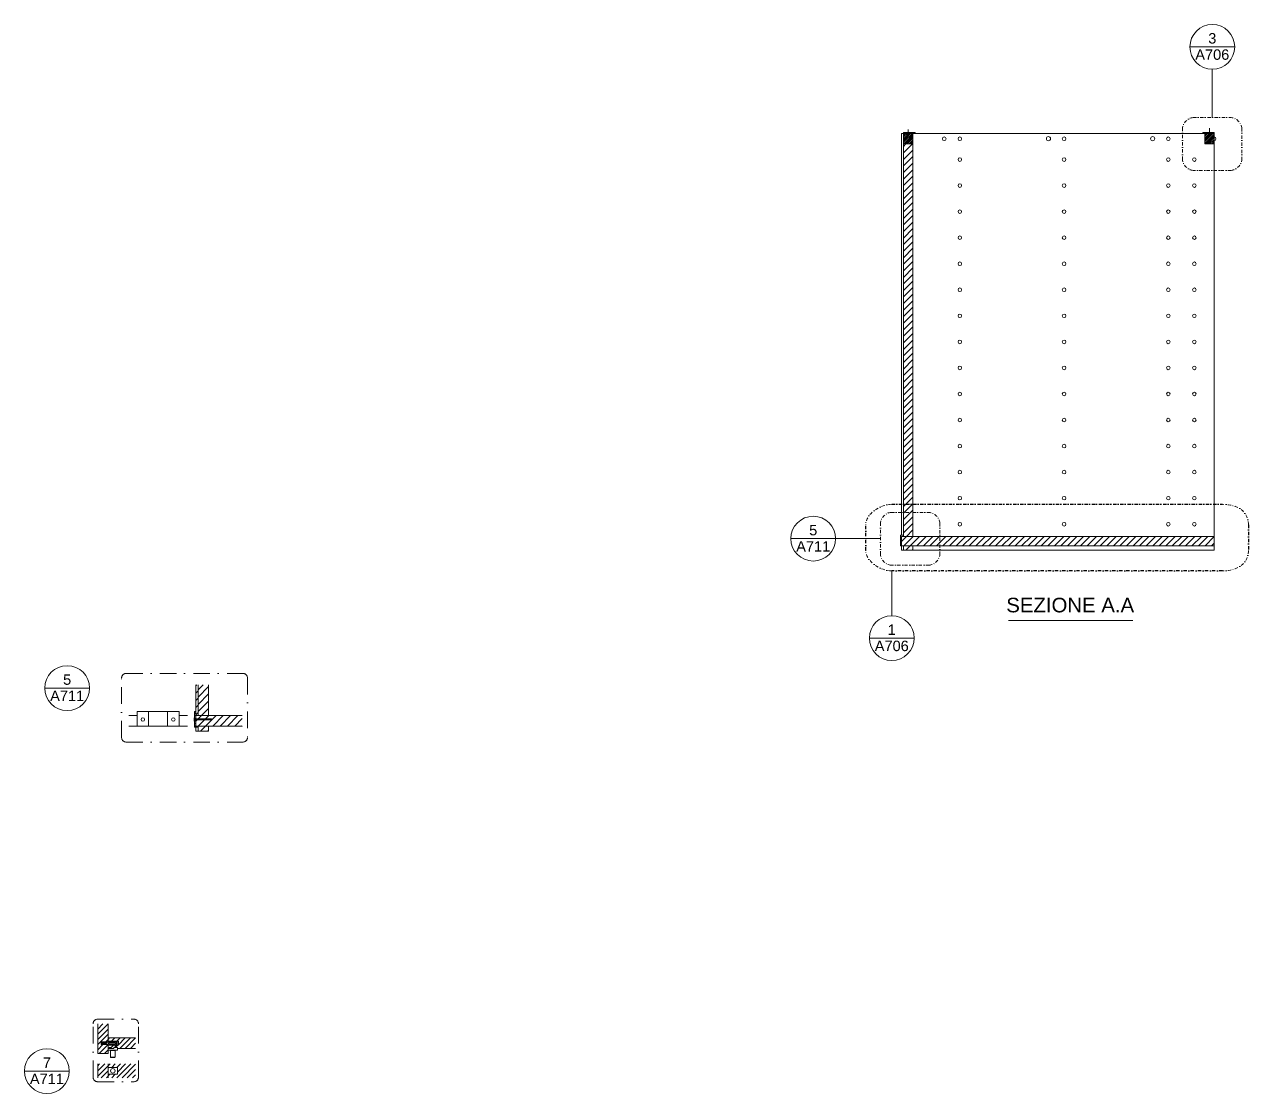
# Model space of a CAD drawing. Header units: millimetres. Extents: x 1499 to 3407, y -486 to 657.
# Drawn here: x 1499.2 to 1734, y -485.5 to -280.3 of the extents above; entities that cross this region are included whole.
import ezdxf
from ezdxf.enums import TextEntityAlignment as Align

# ---------------------------------------------------------------- set-up
doc = ezdxf.new("R2010")
doc.units = ezdxf.units.MM
doc.linetypes.add('TRATTOPUNTO2', pattern=[12.7, 6.35, -3.175, 0, -3.175])
for name, color, linetype, lineweight in [('A-FURN', 8, 'Continuous', 18), ('G-ANNO-DIM', 3, 'Continuous', 18), ('meccanismi', 4, 'Continuous', 18), ('viti', 2, 'Continuous', 18)]:
    doc.layers.add(name, color=color, linetype=linetype, lineweight=lineweight)
doc.styles.get("Standard").update_dxf_attribs({"font": 'arial.ttf'})
doc.styles.add('underline', font='arial.ttf')
pattern_1 = [(225, (3571.7959, -3206.1317), (0.62861793, -0.62861793), [])]
pattern_2 = [(225, (3571.79592, -3206.13168), (0.170624866, -0.170624866), [])]
pattern_3 = [(225, (3648.0001, -3554.726), (0.69846535, -0.69846535), [])]

msp = doc.modelspace()

# ---------------------------------------------------------------- hatches: boundary and pattern name
at = {"layer": 'A-FURN'}
h = msp.add_hatch(dxfattribs=at)
h.set_pattern_fill('ANSI31', color=256, scale=0.28, angle=180)
h.set_pattern_definition(pattern_1)
h.paths.add_polyline_path([(1667.83, -303.22), (1667.83, -378.55), (1669.63, -378.55), (1669.63, -303.22)])
h = msp.add_hatch(dxfattribs=at)
h.set_pattern_fill('ANSI31', color=256, scale=0.28, angle=180)
h.set_pattern_definition(pattern_1)
h.paths.add_polyline_path([(1667.43, -378.55), (1667.43, -380.35), (1727.43, -380.35), (1727.43, -378.55)])
h = msp.add_hatch(dxfattribs=at)
h.set_pattern_fill('ANSI31', color=256, scale=0.28, angle=180)
h.set_pattern_definition(pattern_1)
h.paths.add_polyline_path([(1667.83, -380.35), (1667.83, -381.22), (1669.63, -381.22), (1669.63, -380.35)])
h = msp.add_hatch(dxfattribs=at)
h.set_pattern_fill('ANSI31', color=256, scale=0.311112, angle=180)
h.set_pattern_definition([(225, (-1454.6605, -3607.6614), (0.69846535, -0.69846535), [])])
h.paths.add_polyline_path([(1532.48, -407.04), (1532.03, -407.04), (1532.03, -412.96), (1532.48, -412.96)])
h = msp.add_hatch(dxfattribs=at)
h.set_pattern_fill('ANSI31', color=256, scale=0.311112, angle=180)
h.set_pattern_definition(pattern_3)
h.paths.add_polyline_path([(1534.48, -407.04), (1532.48, -407.04), (1532.48, -412.96), (1534.48, -412.96)])
h = msp.add_hatch(dxfattribs=at)
h.set_pattern_fill('ANSI31', color=256, scale=0.111111)
h.set_pattern_definition([(45, (1123.51094, -745.0575), (-0.2494519, 0.2494519), [])])
h.paths.add_polyline_path([(1531.81, -413.63), (1532.03, -413.63), (1532.03, -412.19), (1531.81, -412.19)])
h.paths.add_polyline_path([(1532.03, -413.78), (1531.81, -413.78), (1531.81, -414.04), (1531.81, -415.18), (1532.48, -415.18), (1532.48, -414.96), (1532.03, -414.96)])
h = msp.add_hatch(dxfattribs=at)
h.set_pattern_fill('ANSI31', color=256, scale=0.311112, angle=180)
h.set_pattern_definition(pattern_3)
h.paths.add_polyline_path([(1532.48, -414.96), (1532.48, -415.93), (1534.48, -415.93), (1534.48, -414.96)])
h = msp.add_hatch(dxfattribs=at)
h.set_pattern_fill('ANSI31', color=256, scale=0.222223)
h.set_pattern_definition([(45, (1124.8988, -856.52105), (-0.4989038, 0.4989038), [])])
h.paths.add_polyline_path([(1515.21, -479.82), (1513.21, -479.82), (1513.21, -482.49), (1515.21, -482.49)])
h.paths.add_polyline_path([(1520.48, -479.82), (1515.21, -479.82), (1515.21, -480.49), (1516.99, -480.49), (1516.99, -481.82), (1515.21, -481.82), (1515.21, -482.49), (1520.48, -482.49)])
at = {"layer": 'G-ANNO-DIM'}
h = msp.add_hatch(dxfattribs=at)
h.set_pattern_fill('ANSI31', color=8, scale=0.22)
edge = h.paths.add_edge_path()
edge.add_spline(control_points=[(1516.53, -476.29), (1516.53, -476.27), (1516.55, -476.25), (1516.57, -476.25)], knot_values=[0, 0, 0, 0, 0.141433, 0.141433, 0.141433, 0.141433], degree=3, periodic=0)
edge.add_line((1516.57, -476.25), (1516.75, -476.25))
edge.add_spline(control_points=[(1516.74, -476.25), (1516.76, -476.25), (1516.78, -476.27), (1516.78, -476.29)], knot_values=[0, 0, 0, 0, 0.142721, 0.142721, 0.142721, 0.142721], degree=3, periodic=0)
edge.add_line((1516.78, -476.29), (1516.78, -476.55))
edge.add_line((1516.78, -476.55), (1517.09, -476.24))
edge.add_line((1517.09, -476.24), (1515.21, -476.24))
edge.add_line((1515.21, -476.24), (1515.21, -476.85))
edge.add_line((1515.21, -476.85), (1515.42, -476.85))
edge.add_line((1515.42, -476.85), (1515.42, -476.69))
edge.add_spline(control_points=[(1515.42, -476.69), (1515.42, -476.68), (1515.44, -476.66), (1515.46, -476.66)], knot_values=[0, 0, 0, 0, 0.141433, 0.141433, 0.141433, 0.141433], degree=3, periodic=0)
edge.add_line((1515.46, -476.66), (1515.63, -476.66))
edge.add_spline(control_points=[(1515.64, -476.66), (1515.64, -476.66), (1515.64, -476.66), (1515.64, -476.66)], knot_values=[0.117412, 0.117412, 0.117412, 0.117412, 0.12308, 0.12308, 0.12308, 0.12308], degree=3, periodic=0)
edge.add_spline(control_points=[(1515.64, -476.66), (1515.64, -476.66), (1515.65, -476.66), (1515.65, -476.66)], knot_values=[0.100581, 0.100581, 0.100581, 0.100581, 0.107291, 0.107291, 0.107291, 0.107291], degree=3, periodic=0)
edge.add_spline(control_points=[(1515.65, -476.66), (1515.65, -476.66), (1515.65, -476.66), (1515.65, -476.67)], knot_values=[0.080312, 0.080312, 0.080312, 0.080312, 0.086013, 0.086013, 0.086013, 0.086013], degree=3, periodic=0)
edge.add_spline(control_points=[(1515.66, -476.67), (1515.66, -476.67), (1515.66, -476.67), (1515.66, -476.67)], knot_values=[0.060046, 0.060046, 0.060046, 0.060046, 0.065716, 0.065716, 0.065716, 0.065716], degree=3, periodic=0)
edge.add_spline(control_points=[(1515.66, -476.68), (1515.66, -476.68), (1515.66, -476.68), (1515.66, -476.68)], knot_values=[0.038487, 0.038487, 0.038487, 0.038487, 0.045043, 0.045043, 0.045043, 0.045043], degree=3, periodic=0)
edge.add_spline(control_points=[(1515.67, -476.68), (1515.67, -476.68), (1515.67, -476.69), (1515.67, -476.69)], knot_values=[0.016416, 0.016416, 0.016416, 0.016416, 0.020894, 0.020894, 0.020894, 0.020894], degree=3, periodic=0)
edge.add_line((1515.67, -476.69), (1515.67, -476.69))
edge.add_line((1515.67, -476.69), (1515.67, -476.85))
edge.add_line((1515.67, -476.85), (1516.32, -476.85))
edge.add_line((1516.32, -476.85), (1516.32, -476.65))
edge.add_line((1516.32, -476.65), (1516.53, -476.65))
edge.add_line((1516.53, -476.65), (1516.53, -476.28))
at = {"layer": 'meccanismi'}
h = msp.add_hatch(dxfattribs=at)
h.set_pattern_fill('ANSI31', color=8, scale=0.076, angle=180)
h.set_pattern_definition(pattern_2)
h.paths.add_polyline_path([(1667.83, -301.22), (1667.83, -303.22), (1669.63, -303.22), (1669.63, -301.22)])
h.paths.add_polyline_path([(1667.83, -301.02), (1667.83, -301.22), (1669.63, -301.22), (1670.03, -301.22), (1670.03, -301.02)])
h = msp.add_hatch(dxfattribs=at)
h.set_pattern_fill('ANSI31', color=8, scale=0.076, angle=180)
h.set_pattern_definition(pattern_2)
h.paths.add_polyline_path([(1725.63, -301.22), (1725.63, -303.22), (1727.43, -303.22), (1727.43, -301.22)])
h.paths.add_polyline_path([(1725.23, -301.02), (1725.23, -301.22), (1727.43, -301.22), (1727.43, -301.02)])

# ---------------------------------------------------------------- linework, layer by layer
at = {"layer": 'A-FURN'}
for p, q in [((1667.43, -301.22), (1667.83, -301.22)), ((1667.83, -301.22), (1667.83, -378.55)), ((1669.63, -378.55), (1669.63, -301.22)), ((1669.63, -360.42), (1669.63, -371.42)), ((1667.43, -378.55), (1727.43, -378.55)), ((1667.43, -381.22), (1667.43, -380.35)), ((1667.83, -380.35), (1667.83, -381.22)), ((1669.63, -381.22), (1669.63, -380.35)), ((1532.48, -407.04), (1532.48, -412.96)), ((1534.48, -412.96), (1534.48, -407.04)), ((1519.17, -412.96), (1520.75, -412.96)), ((1519.17, -412.96), (1520.75, -412.96)), ((1528.84, -412.96), (1530.42, -412.96)), ((1532.03, -412.36), (1532.03, -413.6)), ((1532.03, -412.96), (1540.92, -412.96)), ((1530.42, -414.96), (1519.17, -414.96)), ((1531.81, -413.6), (1535.03, -413.6)), ((1531.81, -413.8), (1535.03, -413.8)), ((1532.03, -413.8), (1532.03, -414.96)), ((1532.03, -414.96), (1540.92, -414.96)), ((1532.03, -415.93), (1532.03, -415.18)), ((1532.48, -414.96), (1532.48, -415.93)), ((1534.48, -415.93), (1534.48, -414.96)), ((1535.03, -413.8), (1535.03, -413.6)), ((1513.21, -472.13), (1513.21, -477.82)), ((1515.21, -477.82), (1515.21, -472.13)), ((1515.21, -474.85), (1520.48, -474.85)), ((1515.21, -474.85), (1520.48, -474.85)), ((1517.19, -476.24), (1515.21, -476.24)), ((1515.82, -475.45), (1517.19, -475.45)), ((1517.19, -475.45), (1517.19, -476.24)), ((1513.21, -477.82), (1515.21, -477.82)), ((1516.32, -476.85), (1515.21, -476.85)), ((1520.48, -476.85), (1516.99, -476.85))]:
    msp.add_line(p, q, dxfattribs=at)
at = {"layer": 'A-FURN', "linetype": 'Continuous'}
for p, q in [((1533.12, -412.96), (1532.47, -413.6)), ((1534.51, -412.96), (1533.87, -413.6)), ((1535.91, -412.96), (1533.91, -414.96)), ((1537.31, -412.96), (1535.31, -414.96)), ((1538.7, -412.96), (1536.7, -414.96)), ((1540.1, -412.96), (1538.1, -414.96)), ((1532.28, -413.8), (1532.03, -414.04)), ((1533.68, -413.8), (1532.51, -414.96)), ((1540.92, -413.53), (1539.5, -414.96)), ((1540.92, -414.93), (1540.89, -414.96)), ((1513.21, -472.14), (1513.22, -472.13)), ((1513.21, -473.14), (1514.21, -472.13)), ((1513.21, -474.13), (1515.21, -472.13)), ((1513.21, -475.13), (1515.21, -473.13)), ((1513.21, -476.13), (1515.21, -474.13)), ((1513.21, -477.13), (1514.21, -476.12)), ((1513.52, -477.82), (1515.21, -476.13)), ((1514.74, -475.59), (1515.21, -475.13)), ((1515.21, -475.13), (1515.49, -474.85)), ((1515.64, -476.69), (1515.66, -476.67)), ((1515.88, -475.45), (1516.49, -474.85)), ((1516.78, -476.55), (1517.09, -476.24)), ((1516.88, -475.45), (1517.49, -474.85)), ((1517.19, -476.14), (1518.48, -474.85)), ((1517.48, -476.85), (1519.48, -474.85)), ((1518.48, -476.85), (1520.48, -474.85)), ((1519.48, -476.85), (1520.48, -475.85)), ((1514.52, -477.82), (1515.21, -477.12)), ((1520.47, -476.85), (1520.48, -476.84))]:
    msp.add_line(p, q, dxfattribs=at)
at = {"layer": 'A-FURN'}
for points in [[(1727.43, -301.22), (1667.43, -301.22), (1667.43, -378.35)], [(1667.43, -381.22), (1727.43, -381.22), (1727.43, -301.22)], [(1667.43, -378.55), (1667.43, -380.35), (1727.43, -380.35), (1727.43, -378.55)], [(1667.83, -381.22), (1669.63, -381.22)], [(1532.03, -407.04), (1532.03, -412.96)], [(1532.03, -407.04), (1532.03, -412.96), (1532.48, -412.96), (1532.48, -407.04)], [(1532.03, -415.93), (1532.48, -415.93)], [(1532.48, -415.93), (1534.48, -415.93)], [(1515.21, -475.59), (1515.21, -472.13)], [(1515.21, -475.59), (1513.88, -475.59), (1513.88, -476.12)], [(1515.21, -476.12), (1513.88, -476.12)], [(1515.82, -475.45), (1515.21, -475.45)], [(1513.21, -479.82), (1513.21, -482.49)], [(1515.21, -479.82), (1515.21, -482.49)]]:
    msp.add_lwpolyline(points, dxfattribs=at)
for centre, radius in [((1675.63, -302.22), 0.35), ((1678.63, -302.22), 0.35), ((1695.63, -302.22), 0.4), ((1698.63, -302.22), 0.35), ((1715.63, -302.22), 0.4), ((1718.63, -302.22), 0.35), ((1678.63, -306.22), 0.35), ((1698.63, -306.22), 0.35), ((1718.63, -306.22), 0.35), ((1723.63, -306.22), 0.35), ((1678.63, -311.22), 0.35), ((1698.63, -311.22), 0.35), ((1718.63, -311.22), 0.35), ((1723.63, -311.22), 0.35), ((1678.63, -316.22), 0.35), ((1698.63, -316.22), 0.35), ((1718.63, -316.22), 0.35), ((1723.63, -316.22), 0.35), ((1678.63, -321.22), 0.35), ((1698.63, -321.22), 0.35), ((1718.63, -321.22), 0.35), ((1723.63, -321.22), 0.35), ((1678.63, -326.22), 0.35), ((1698.63, -326.22), 0.35), ((1718.63, -326.22), 0.35), ((1723.63, -326.22), 0.35), ((1678.63, -331.22), 0.35), ((1698.63, -331.22), 0.35), ((1718.63, -331.22), 0.35), ((1723.63, -331.22), 0.35), ((1678.63, -336.22), 0.35), ((1698.63, -336.22), 0.35), ((1718.63, -336.22), 0.35), ((1723.63, -336.22), 0.35), ((1678.63, -341.22), 0.35), ((1698.63, -341.22), 0.35), ((1718.63, -341.22), 0.35), ((1723.63, -341.22), 0.35), ((1678.63, -346.22), 0.35), ((1698.63, -346.22), 0.35), ((1718.63, -346.22), 0.35), ((1723.63, -346.22), 0.35), ((1678.63, -351.22), 0.35), ((1698.63, -351.22), 0.35), ((1718.63, -351.22), 0.35), ((1723.63, -351.22), 0.35), ((1678.63, -356.22), 0.35), ((1698.63, -356.22), 0.35), ((1718.63, -356.22), 0.35), ((1723.63, -356.22), 0.35), ((1678.63, -361.22), 0.35), ((1698.63, -361.22), 0.35), ((1718.63, -361.22), 0.35), ((1723.63, -361.22), 0.35), ((1678.63, -366.22), 0.35), ((1698.63, -366.22), 0.35), ((1718.63, -366.22), 0.35), ((1723.63, -366.22), 0.35), ((1678.63, -371.22), 0.35), ((1698.63, -371.22), 0.35), ((1718.63, -371.22), 0.35), ((1723.63, -371.22), 0.35), ((1678.63, -376.22), 0.35), ((1698.63, -376.22), 0.35), ((1718.63, -376.22), 0.35), ((1723.63, -376.22), 0.35)]:
    msp.add_circle(centre, radius, dxfattribs=at)
at = {"layer": 'G-ANNO-DIM'}
msp.add_line((1687.94, -394.71), (1711.84, -394.71), dxfattribs=at)
for points in [[(1731.37, -284.59), (1722.78, -284.59)], [(1727.07, -288.88), (1727.07, -298.17)], [(1654.79, -378.99), (1646.2, -378.99)], [(1663.4, -378.99), (1654.79, -378.99)], [(1665.57, -385.19), (1665.57, -393.8)], [(1669.87, -398.09), (1661.27, -398.09)], [(1511.64, -407.69), (1503.05, -407.69)], [(1507.75, -481.21), (1499.16, -481.21)]]:
    msp.add_lwpolyline(points, dxfattribs=at)
at = {"layer": 'G-ANNO-DIM', "linetype": 'TRATTOPUNTO2', "ltscale": 0.1}
for points in [[(1723.39, -298.17), (1730.68, -298.17)], [(1721.35, -306.24), (1721.35, -300.22)], [(1732.72, -300.22), (1732.72, -306.24)], [(1730.68, -308.29), (1723.39, -308.29)], [(1665.45, -373.96), (1672.73, -373.96)], [(1663.4, -382.03), (1663.4, -376.01)], [(1674.78, -376.01), (1674.78, -382.03)], [(1672.73, -384.08), (1665.45, -384.08)]]:
    msp.add_lwpolyline(points, dxfattribs=at)
at = {"layer": 'G-ANNO-DIM', "linetype": 'TRATTOPUNTO2', "lineweight": -3, "ltscale": 0.1}
for points in [[(1665.57, -372.4), (1729.02, -372.4)], [(1660.57, -381.26), (1660.57, -376.32)], [(1734.02, -376.32), (1734.02, -381.26)], [(1729.02, -385.19), (1665.57, -385.19)]]:
    msp.add_lwpolyline(points, dxfattribs=at)
at = {"layer": 'G-ANNO-DIM', "linetype": 'TRATTOPUNTO2', "ltscale": 0.5}
for points in [[(1517.79, -417.15), (1517.79, -405.74)], [(1518.68, -404.86), (1541.06, -404.86)], [(1541.95, -405.74), (1541.95, -417.15)], [(1518.68, -418.04), (1541.06, -418.04)], [(1513.21, -471.25), (1520.14, -471.25)], [(1512.32, -482.36), (1512.32, -472.13)], [(1521.03, -482.36), (1521.03, -472.13)], [(1513.21, -483.25), (1520.14, -483.25)]]:
    msp.add_lwpolyline(points, dxfattribs=at)
at = {"layer": 'G-ANNO-DIM', "linetype": 'Continuous'}
for centre in [(1727.07, -284.59), (1650.5, -378.99), (1665.57, -398.09), (1507.35, -407.69), (1503.46, -481.21)]:
    msp.add_circle(centre, 4.3, dxfattribs=at)
at = {"layer": 'G-ANNO-DIM', "linetype": 'TRATTOPUNTO2', "ltscale": 0.5}
for centre, start, end in [((1518.68, -405.74), 90, 180), ((1541.06, -405.74), 0, 90), ((1518.68, -417.15), 180, 270), ((1541.06, -417.15), 270, 0), ((1513.21, -472.13), 90, 180), ((1520.14, -472.13), 0, 90), ((1513.21, -482.36), 180, 270), ((1520.14, -482.36), 270, 0)]:
    msp.add_arc(centre, 0.889, start, end, dxfattribs=at)
at = {"layer": 'G-ANNO-DIM', "linetype": 'TRATTOPUNTO2', "ltscale": 0.1}
for points in [[(1723.39, -298.17), (1722.43, -298.17), (1721.35, -299.25), (1721.35, -300.22)], [(1732.72, -300.22), (1732.72, -299.25), (1731.64, -298.17), (1730.68, -298.17)], [(1723.39, -308.29), (1722.43, -308.29), (1721.35, -307.21), (1721.35, -306.24)], [(1730.68, -308.29), (1731.64, -308.29), (1732.72, -307.21), (1732.72, -306.24)], [(1665.57, -372.4), (1663.45, -372.4), (1660.57, -374.2), (1660.57, -376.32)], [(1734.02, -376.32), (1734.02, -373.14), (1730.9, -372.4), (1729.02, -372.4)], [(1665.45, -373.96), (1664.48, -373.96), (1663.4, -375.04), (1663.4, -376.01)], [(1674.78, -376.01), (1674.78, -375.04), (1673.7, -373.96), (1672.73, -373.96)], [(1665.57, -385.19), (1663.45, -385.19), (1660.57, -383.38), (1660.57, -381.26)], [(1665.45, -384.08), (1664.48, -384.08), (1663.4, -383), (1663.4, -382.03)], [(1672.73, -384.08), (1673.7, -384.08), (1674.78, -383), (1674.78, -382.03)], [(1734.02, -381.26), (1734.02, -384.44), (1730.9, -385.19), (1729.02, -385.19)]]:
    msp.add_open_spline(points, degree=3, dxfattribs=at)
at = {"layer": 'meccanismi'}
for p, q in [((1667.23, -378.35), (1667.83, -378.35)), ((1667.83, -378.55), (1667.83, -378.35)), ((1520.75, -412.19), (1528.84, -412.19)), ((1520.75, -414.96), (1520.75, -412.19)), ((1522.97, -412.19), (1522.97, -414.96)), ((1526.62, -412.19), (1526.62, -414.96)), ((1528.84, -412.19), (1528.84, -414.96)), ((1531.81, -412.19), (1531.81, -415.18)), ((1532.03, -412.19), (1531.81, -412.19)), ((1532.03, -413.6), (1532.03, -412.19)), ((1528.84, -414.96), (1520.75, -414.96)), ((1531.81, -415.18), (1532.48, -415.18)), ((1532.03, -414.96), (1532.03, -413.8)), ((1532.48, -414.96), (1532.48, -415.18)), ((1515.42, -476.69), (1515.67, -476.69)), ((1515.42, -476.69), (1515.42, -476.85)), ((1515.63, -476.66), (1515.46, -476.66)), ((1515.46, -476.66), (1515.46, -476.66)), ((1515.46, -476.69), (1515.46, -476.85)), ((1515.49, -476.85), (1515.49, -476.69)), ((1515.53, -476.69), (1515.53, -476.85)), ((1515.56, -476.85), (1515.56, -476.69)), ((1515.6, -476.69), (1515.6, -476.85)), ((1515.63, -476.85), (1515.63, -476.69)), ((1515.67, -476.69), (1515.67, -476.85)), ((1516.99, -476.65), (1516.32, -476.65)), ((1516.32, -476.65), (1516.32, -476.85)), ((1516.53, -476.29), (1516.78, -476.29)), ((1516.53, -476.29), (1516.53, -476.65)), ((1516.74, -476.25), (1516.57, -476.25)), ((1516.57, -476.25), (1516.57, -476.25)), ((1516.57, -476.29), (1516.57, -476.65)), ((1516.6, -476.65), (1516.6, -476.29)), ((1516.64, -476.29), (1516.64, -476.65)), ((1516.67, -476.65), (1516.67, -476.29)), ((1516.71, -476.29), (1516.71, -476.65)), ((1516.74, -476.65), (1516.74, -476.29)), ((1516.78, -476.29), (1516.78, -476.65)), ((1516.99, -476.65), (1516.99, -477.18)), ((1516.32, -476.85), (1515.21, -476.85)), ((1515.67, -477.23), (1516.53, -477.23)), ((1515.67, -477.23), (1515.67, -478.52)), ((1515.67, -478.52), (1516.53, -478.52)), ((1515.71, -477.23), (1515.71, -477.18)), ((1515.71, -478.57), (1516.49, -478.57)), ((1515.81, -477.18), (1516.39, -477.18)), ((1516.49, -477.23), (1516.49, -477.18)), ((1515.21, -481.82), (1515.21, -480.49)), ((1516.99, -480.49), (1515.21, -480.49)), ((1516.99, -481.82), (1516.99, -480.49)), ((1515.21, -481.82), (1516.99, -481.82))]:
    msp.add_line(p, q, dxfattribs=at)
for points in [[(1670.03, -301.22), (1670.03, -301.02), (1667.83, -301.02), (1667.83, -301.22)], [(1667.83, -301.22), (1670.03, -301.22)], [(1667.83, -301.22), (1667.83, -303.22)], [(1669.63, -301.22), (1669.63, -303.22)], [(1727.43, -301.22), (1727.43, -301.02), (1725.23, -301.02), (1725.23, -301.22)], [(1725.23, -301.22), (1727.43, -301.22)], [(1725.63, -301.22), (1725.63, -303.22)], [(1727.43, -301.22), (1727.43, -303.22)], [(1667.83, -303.22), (1669.63, -303.22)], [(1725.63, -303.22), (1727.43, -303.22)], [(1667.23, -380.35), (1667.23, -378.35)], [(1667.43, -378.55), (1667.43, -380.35), (1667.23, -380.35)], [(1667.83, -378.55), (1667.43, -378.55)], [(1532.48, -414.96), (1532.03, -414.96)], [(1516.99, -476.65), (1516.32, -476.65)], [(1515.21, -476.85), (1515.21, -477.18)], [(1515.21, -477.18), (1516.99, -477.18)], [(1516.53, -477.23), (1516.53, -478.52)]]:
    msp.add_lwpolyline(points, dxfattribs=at)
msp.add_circle((1516.1, -481.16), 0.433, dxfattribs=at)
msp.add_arc((1727.43, -302.22), 0.35, 270, 90, dxfattribs=at)
for points in [[(1515.46, -476.66), (1515.44, -476.66), (1515.42, -476.68), (1515.42, -476.69)], [(1515.67, -476.69), (1515.67, -476.67), (1515.65, -476.66), (1515.63, -476.66)], [(1516.57, -476.25), (1516.55, -476.25), (1516.53, -476.27), (1516.53, -476.29)], [(1516.78, -476.29), (1516.78, -476.27), (1516.76, -476.25), (1516.74, -476.25)], [(1515.71, -478.57), (1515.69, -478.57), (1515.67, -478.54), (1515.67, -478.52)], [(1516.49, -478.57), (1516.51, -478.57), (1516.53, -478.54), (1516.53, -478.52)]]:
    msp.add_open_spline(points, degree=3, dxfattribs=at)
at = {"layer": 'viti'}
for p, q in [((1668.73, -302.02), (1668.73, -300.42)), ((1726.53, -301.82), (1726.53, -300.22)), ((1531.74, -414.04), (1531.74, -413.36)), ((1531.74, -413.36), (1531.81, -413.36)), ((1531.81, -414.04), (1531.74, -414.04)), ((1531.81, -413.36), (1531.81, -414.04)), ((1534.78, -413.63), (1531.81, -413.63)), ((1534.78, -413.78), (1531.81, -413.78)), ((1534.78, -413.63), (1535, -413.7)), ((1534.78, -413.78), (1535, -413.7)), ((1513.9, -475.74), (1513.9, -475.85)), ((1513.9, -475.85), (1513.9, -475.96)), ((1514.12, -475.63), (1513.97, -475.63)), ((1514.03, -476.07), (1513.97, -476.07)), ((1514.12, -475.61), (1514.02, -476.1)), ((1514.15, -475.61), (1514.04, -476.1)), ((1514.19, -476.07), (1514.05, -476.07)), ((1514.28, -475.63), (1514.14, -475.63)), ((1514.29, -475.61), (1514.18, -476.1)), ((1514.31, -475.61), (1514.21, -476.1)), ((1514.35, -476.07), (1514.21, -476.07)), ((1514.45, -475.63), (1514.31, -475.63)), ((1514.45, -475.61), (1514.35, -476.1)), ((1514.47, -475.61), (1514.37, -476.1)), ((1514.52, -476.07), (1514.38, -476.07)), ((1514.61, -475.63), (1514.47, -475.63)), ((1514.61, -475.61), (1514.51, -476.1)), ((1514.64, -475.61), (1514.53, -476.1)), ((1514.68, -476.07), (1514.54, -476.07)), ((1514.77, -475.63), (1514.63, -475.63)), ((1514.78, -475.61), (1514.67, -476.1)), ((1514.8, -475.61), (1514.69, -476.1)), ((1514.84, -476.07), (1514.7, -476.07)), ((1514.94, -475.63), (1514.8, -475.63)), ((1514.94, -475.61), (1514.84, -476.1)), ((1514.96, -475.61), (1514.86, -476.1)), ((1515.21, -476.07), (1514.87, -476.07)), ((1515.21, -475.63), (1514.96, -475.63)), ((1515.43, -475.58), (1516.57, -475.58)), ((1516.57, -475.69), (1515.43, -475.69)), ((1516.57, -475.73), (1515.43, -475.73)), ((1516.57, -475.97), (1515.43, -475.97)), ((1516.57, -476), (1515.43, -476)), ((1515.43, -476.11), (1516.57, -476.11)), ((1516.79, -475.69), (1516.95, -475.69)), ((1516.79, -476.07), (1516.95, -476.07)), ((1516.95, -475.85), (1516.95, -475.47)), ((1516.95, -475.47), (1517.17, -475.47)), ((1516.95, -475.85), (1516.95, -476.23)), ((1516.95, -476.23), (1517.17, -476.23)), ((1517.17, -476.23), (1517.17, -475.47))]:
    msp.add_line(p, q, dxfattribs=at)
for points in [[(1514.02, -476.1), (1514.02, -476.07), (1513.97, -476.07)], [(1515.21, -475.53), (1515.21, -475.85)], [(1515.21, -476.17), (1515.21, -475.85)], [(1516.41, -475.69), (1516.41, -475.69)], [(1516.41, -476), (1516.41, -476)], [(1516.79, -475.85), (1516.79, -475.53)], [(1516.79, -475.85), (1516.79, -476.17)]]:
    msp.add_lwpolyline(points, dxfattribs=at)
for centre in [(1521.86, -413.7), (1527.73, -413.7)]:
    msp.add_circle(centre, 0.34, dxfattribs=at)
for points in [[(1513.9, -475.74), (1513.9, -475.7), (1513.93, -475.63), (1513.97, -475.63)], [(1513.9, -475.96), (1513.9, -476), (1513.93, -476.07), (1513.97, -476.07)], [(1514.02, -476.1), (1514.02, -476.11), (1514.04, -476.11), (1514.04, -476.1)], [(1514.12, -475.61), (1514.13, -475.6), (1514.15, -475.6), (1514.15, -475.61)], [(1514.18, -476.1), (1514.18, -476.11), (1514.2, -476.11), (1514.21, -476.1)], [(1514.29, -475.61), (1514.29, -475.6), (1514.31, -475.6), (1514.31, -475.61)], [(1514.35, -476.1), (1514.34, -476.11), (1514.37, -476.11), (1514.37, -476.1)], [(1514.45, -475.61), (1514.45, -475.6), (1514.47, -475.6), (1514.47, -475.61)], [(1514.51, -476.1), (1514.51, -476.11), (1514.53, -476.11), (1514.53, -476.1)], [(1514.61, -475.61), (1514.62, -475.6), (1514.64, -475.6), (1514.64, -475.61)], [(1514.67, -476.1), (1514.67, -476.11), (1514.69, -476.11), (1514.69, -476.1)], [(1514.78, -475.61), (1514.78, -475.6), (1514.8, -475.6), (1514.8, -475.61)], [(1514.84, -476.1), (1514.83, -476.11), (1514.86, -476.11), (1514.86, -476.1)], [(1514.94, -475.61), (1514.94, -475.6), (1514.96, -475.6), (1514.96, -475.61)], [(1515.21, -475.53), (1515.21, -475.45), (1515.35, -475.58), (1515.43, -475.58)], [(1515.21, -476.17), (1515.21, -476.24), (1515.35, -476.11), (1515.43, -476.11)], [(1515.35, -475.85), (1515.36, -475.73), (1515.39, -475.69), (1515.43, -475.69)], [(1515.35, -475.85), (1515.36, -475.96), (1515.39, -476), (1515.43, -476)], [(1516.57, -475.58), (1516.65, -475.58), (1516.79, -475.45), (1516.79, -475.53)], [(1516.65, -475.85), (1516.63, -475.73), (1516.61, -475.69), (1516.57, -475.69)], [(1516.65, -475.85), (1516.63, -475.96), (1516.61, -476), (1516.57, -476)], [(1516.57, -476.11), (1516.65, -476.11), (1516.79, -476.24), (1516.79, -476.17)]]:
    msp.add_open_spline(points, degree=3, dxfattribs=at)

# ---------------------------------------------------------------- texts
at = {"layer": 'G-ANNO-DIM', "style": 'underline'}
msp.add_text('SEZIONE A.A', height=2.7972, dxfattribs=at).set_placement((1687.54, -393.14))
at = {"layer": 'G-ANNO-DIM', "linetype": 'Continuous'}
for tag, text, p in [('3', 'A301', (1727.07, -281.95)), ('A706', 'A704', (1727.07, -285.07)), ('5', 'A301', (1650.5, -376.36)), ('A711', 'A704', (1650.5, -379.48)), ('1', 'A301', (1665.57, -395.46)), ('A706', 'A704', (1665.57, -398.58)), ('5', 'A301', (1507.35, -405.05)), ('A711', 'A704', (1507.35, -408.17)), ('7', 'A301', (1503.46, -478.58)), ('A711', 'A704', (1503.46, -481.7))]:
    msp.add_attdef(tag, text=text, height=2, dxfattribs=at).set_placement(p, align=Align.TOP_CENTER)

doc.saveas('drawing.dxf')
